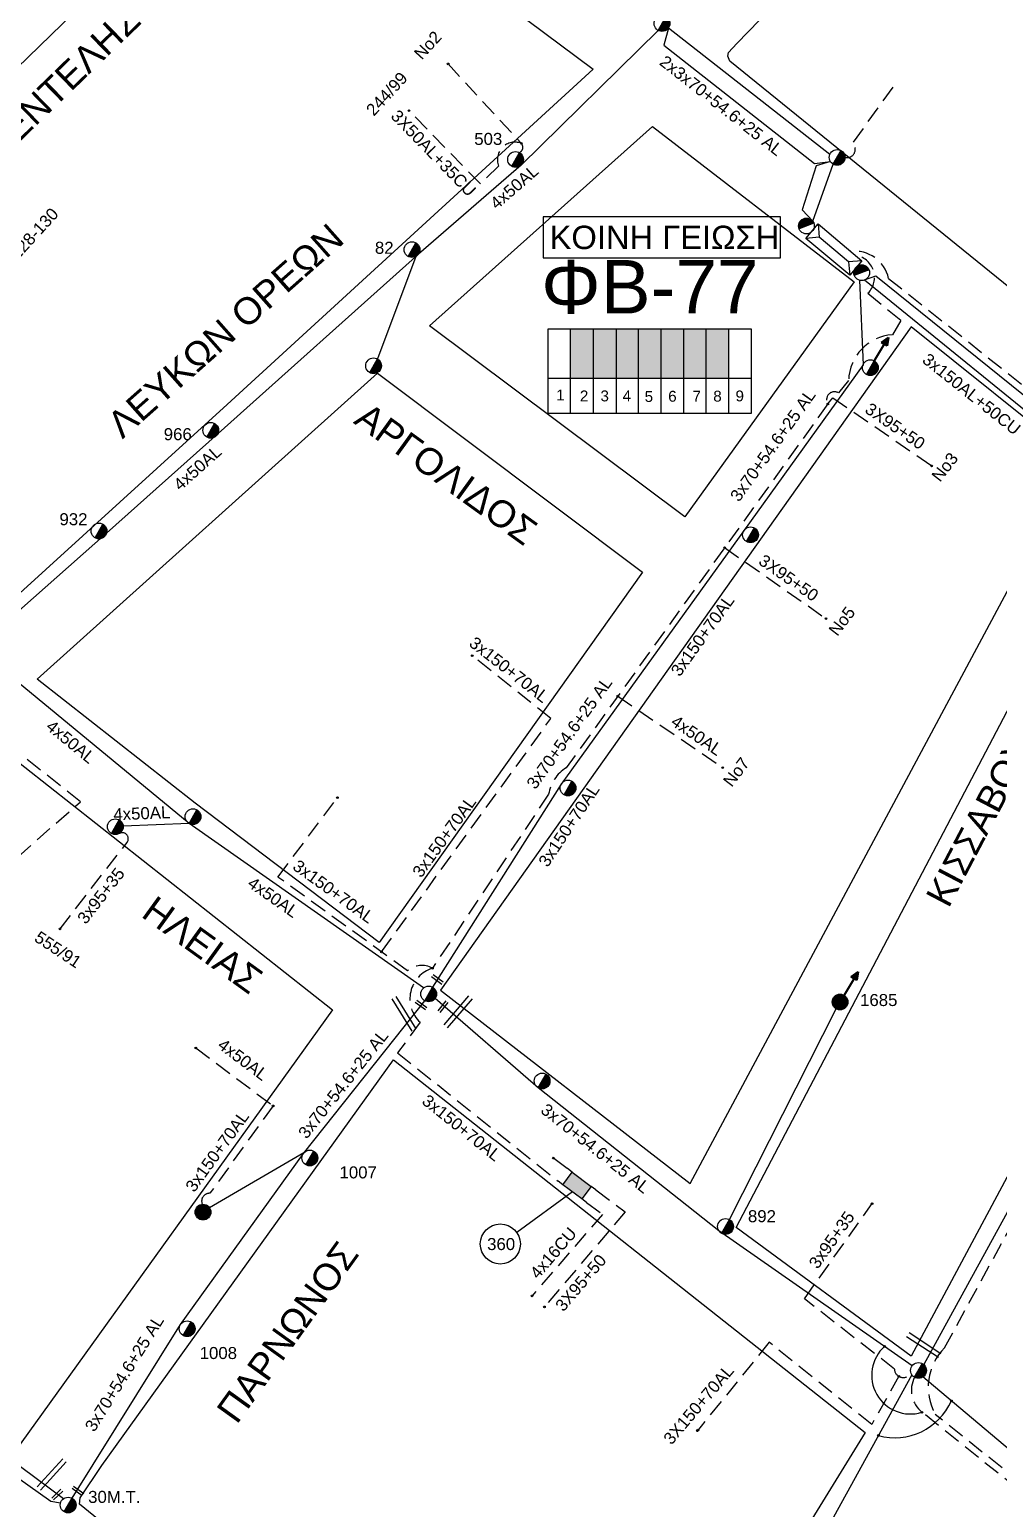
# Model space of a CAD drawing. Header units: millimetres. Extents: x 4998 to 7216, y 1887 to 2914.
# Drawn here: x 6631 to 6775.9, y 2231.3 to 2452.7 of the extents above; entities that cross this region are included whole.
import ezdxf
from ezdxf.enums import TextEntityAlignment as Align

# ---------------------------------------------------------------- set-up
doc = ezdxf.new("R2010")
doc.units = ezdxf.units.MM
doc.linetypes.add('DASHED', pattern=[19.05, 12.7, -6.35])
for name, color, linetype, lineweight in [('3x150+50 XLPE', 7, 'SYN_LINE', 30), ('3x150+70AL', 7, 'DASHED', 30), ('3x150AL+50CU', 7, 'Continuous', 30), ('3x70+54.6+25 AL', 7, 'SYN_LINE', 30), ('3x95+35', 7, 'Continuous', 30), ('3X95+50', 7, 'Continuous', 30), ('4x16CU', 7, 'Continuous', 30), ('4x50', 7, 'Continuous', 30), ('4x50AL', 7, 'Continuous', 30), ('Υπόβαθρο ΔΕΗ', 7, 'Continuous', 30)]:
    doc.layers.add(name, color=color, linetype=linetype, lineweight=lineweight)
for name, color, linetype in [('3X50AL+35CU', 7, 'Continuous'), ('Link Box 4 Διευθύνσεων', 7, 'Continuous'), ('Pillar OTE', 7, 'Continuous'), ('text οδών', 7, 'Continuous'), ('text_kalodion', 7, 'Continuous'), ('Άγνωστα', 7, 'Continuous'), ('ΑΓΝΩΣΤΟ ΕΝΑΕΡΙΟ ΚΑΛΩΔΙΟ', 7, 'Continuous'), ('ΑΓΝΩΣΤΟ ΥΠΟΓΕΙΟ ΚΑΛΩΔΙΟ', 7, 'DASHED'), ('Επίτονοι', 7, 'Continuous'), ('Επιγραφές - Σχήματα', 7, 'Continuous'), ('Καλώδια ΧΤ   3x150AL+50CU', 7, 'DASHED'), ('Καλώδια ΧΤ   3x150AL+50XLPE', 7, 'DASHED'), ('Μηχανική τομή', 7, 'Continuous'), ('Στύλος Ξύλινος', 7, 'Continuous'), ('Στύλος Ξύλινος @ 1', 7, 'Continuous'), ('Στύλος ΦΜ', 7, 'Continuous'), ('Στύλος ΦΜ @ 1', 7, 'Continuous'), ('Συνδέσεις', 7, 'Continuous'), ('Τομή', 7, 'Continuous'), ('Υποσταθμός εναέριος 2 στύλων', 7, 'Continuous'), ('Υποσταθμός πόλεως', 7, 'Continuous')]:
    doc.layers.add(name, color=color, linetype=linetype)
doc.styles.add('arial', font='ARIAL.TTF')
doc.styles.get("Standard").update_dxf_attribs({"font": 'ARIAL.TTF'})
doc.linetypes.add('SYN_LINE', pattern='A,0.5,-0.0001,["/\\/\\/\\/",Standard,S=0.1,R=0,X=0,Y=-0.05],-0.25', length=0.7501)

# ---------------------------------------------------------------- blocks, each defined once
blk = doc.blocks.new('ΥΠΑΡΧΩΝ ΤΣΙΜΕΝΤΕΝΙΟΣ ΣΤΥΛΟΣ')
at = {"layer": 'Στύλος ΦΜ'}
blk.add_hatch(color=7, dxfattribs=at).paths.add_polyline_path([(-1.29, -2.28, 0.574793), (2.62, 0, 0.268822), (1.3, 2.27)])
at = {"layer": 'Στύλος ΦΜ', "color": 7}
blk.add_line((-1.29, -2.28), (1.3, 2.27), dxfattribs=at)
blk.add_circle((0, 0), 2.62, dxfattribs=at)
at = {"layer": 'Στύλος ΦΜ', "flags": 4}
for tag, p in [('ΑΡΙΘΜΟΣ', (-4.68, 8.05)), ('ΤΥΠΟΣ', (-4.91, 3.03))]:
    blk.add_attdef(tag, p, '', height=4, dxfattribs=at)
blk = doc.blocks.new('ΥΠΑΡΧΩΝ ΞΥΛΙΝΟΣ ΣΤΥΛΟΣ')
at = {"layer": 'Στύλος Ξύλινος'}
h = blk.add_hatch(color=7, dxfattribs=at)
h.paths.add_polyline_path([(-2.62, 0, 0.270008), (-1.29, -2.28), (1.3, 2.27, 0.576266)])
h.paths.add_polyline_path([(-1.29, -2.28, 0.574793), (2.62, 0, 0.268822), (1.3, 2.27)])
at = {"layer": 'Στύλος Ξύλινος', "color": 7}
blk.add_line((-1.29, -2.28), (1.3, 2.27), dxfattribs=at)
blk.add_circle((0, 0), 2.62, dxfattribs=at)
at = {"layer": 'Στύλος Ξύλινος', "flags": 4}
for tag, p in [('ΑΡΙΘΜΟΣ', (-4.91, 8.6)), ('ΤΥΠΟΣ', (-4.85, 3.39))]:
    blk.add_attdef(tag, p, '', height=4, dxfattribs=at)
blk = doc.blocks.new('ΥΠΟΣΤΑΘΜΟΣ ΕΝΑΕΡΙΟΣ ΕΠΙ 2 ΣΤΥΛΩΝ')
at = {"layer": 'Υποσταθμός εναέριος 2 στύλων', "linetype": 'Continuous'}
for points in [[(-11.97, -2.11, 0.574793), (-8.45, -0.07, 0.268822), (-9.64, 1.98)], [(9.68, -2.15, 0.574793), (13.19, -0.1, 0.268822), (12.01, 1.95)]]:
    blk.add_hatch(color=256, dxfattribs=at).paths.add_polyline_path(points)
for p, q in [((-11.97, -2.11), (-9.64, 1.98)), ((9.68, -2.15), (12.01, 1.95))]:
    blk.add_line(p, q, dxfattribs=at)
for centre in [(-10.81, -0.07), (10.84, -0.1)]:
    blk.add_circle(centre, 2.36, dxfattribs=at)
at = {"layer": 'Υποσταθμός πόλεως', "linetype": 'Continuous', "ltscale": 40}
blk.add_lwpolyline([(-8.57, 2.82), (8.57, 2.82), (8.57, -2.82), (-8.57, -2.82)], close=True, dxfattribs=at)
for points in [[(-5.75, 0), (-8.57, 2.82)], [(-8.57, -2.82), (-5.75, 0)], [(-5.75, 0), (5.75, 0)], [(5.75, 0), (8.57, 2.82)], [(8.57, -2.82), (5.75, 0)]]:
    blk.add_lwpolyline(points, dxfattribs=at)
at = {"layer": 'Υποσταθμός εναέριος 2 στύλων', "ltscale": 40, "flags": 1}
for tag, p in [('ΜΕΤΑΣΧΗΜΑΤΙΣΜΟΣ', (14.09, 2.51)), ('ΙΣΧΥΣ', (14.07, -0.28)), ('ΑΡΙΘΜΟΣ', (14.19, -3))]:
    blk.add_attdef(tag, p, '', height=1.8, dxfattribs=at)
blk = doc.blocks.new('LINK BOX 4 ΑΝΑΧΩΡΗΣΕΩΝ')
at = {"layer": 'Link Box 4 Διευθύνσεων', "ltscale": 40}
blk.add_hatch(color=256, dxfattribs=at).paths.add_polyline_path([(-3.54, 0), (-3.54, -4.67), (3.54, -4.67), (3.54, 0)])
for p, q in [((-3.54, 0), (-5.33, 0)), ((5.33, 0), (3.54, 0)), ((-3.54, -4.67), (-5.33, -4.67)), ((5.33, -4.67), (3.54, -4.67))]:
    blk.add_line(p, q, dxfattribs=at)
blk.add_lwpolyline([(-3.54, -4.67), (-3.54, 0), (3.54, 0), (3.54, -4.67)], close=True, dxfattribs=at)
blk = doc.blocks.new('ΤΟΜΗ')
at = {"layer": 'Τομή', "ltscale": 40}
for p, q in [((-5.68, 0), (17.06, 0)), ((-5.68, -2.77), (17.06, -2.77))]:
    blk.add_line(p, q, dxfattribs=at)
blk = doc.blocks.new('ΜΗΧΑΝΙΚΗ ΤΟΜΗ')
at = {"layer": 'Μηχανική τομή', "ltscale": 40}
for p, q in [((-1.89, 0.78), (5.68, 0.78)), ((-1.89, -0.78), (5.68, -0.78))]:
    blk.add_line(p, q, dxfattribs=at)
blk = doc.blocks.new('ΕΠΙΤΟΝΟΣ')
at = {"layer": 'Επίτονοι', "lineweight": 40, "ltscale": 40}
blk.add_hatch(color=256, dxfattribs=at).paths.add_polyline_path([(-1.13, 6.47), (0, 9.1), (1.13, 6.47)])
for p, q in [((-1.13, 6.47), (0, 9.1)), ((1.13, 6.47), (-1.13, 6.47)), ((-1.13, 6.47), (0, 6.47)), ((0, 9.1), (1.13, 6.47)), ((0, 6.47), (0, 0))]:
    blk.add_line(p, q, dxfattribs=at)
blk = doc.blocks.new('_ΣΥΝΔΕΣΗ')
at = {"layer": 'Συνδέσεις', "linetype": 'SYN_LINE', "ltscale": 40}
blk.add_hatch(color=256, dxfattribs=at).paths.add_polyline_path([(0.5, -0.01, 1), (-0.5, -0.01, 1)])
at = {"layer": 'Συνδέσεις'}
blk.add_circle((0, -0.01), 0.5, dxfattribs=at)

msp = doc.modelspace()

# ---------------------------------------------------------------- hatches: boundary and pattern name
at = {"layer": 'Καλώδια ΧΤ   3x150AL+50CU', "linetype": 'DASHED', "lineweight": -3, "ltscale": 0.2}
h = msp.add_hatch(color=5, dxfattribs=at)
h.dxf.hatch_style = 1
h.paths.add_polyline_path([(6715.38, 2407.85), (6711.94, 2407.85), (6711.94, 2400.49), (6715.38, 2400.49)])
h = msp.add_hatch(color=6, dxfattribs=at)
h.dxf.hatch_style = 1
h.paths.add_polyline_path([(6715.38, 2400.49), (6718.82, 2400.49), (6718.82, 2407.85), (6715.38, 2407.85)])
h = msp.add_hatch(color=85, dxfattribs=at)
h.dxf.hatch_style = 1
h.paths.add_polyline_path([(6722.11, 2407.85), (6718.82, 2407.85), (6718.82, 2400.49), (6722.11, 2400.48)])
h = msp.add_hatch(color=1, dxfattribs=at)
h.dxf.hatch_style = 1
h.paths.add_polyline_path([(6722.11, 2400.48), (6725.5, 2400.48), (6725.5, 2407.85), (6722.11, 2407.85)])
h = msp.add_hatch(color=173, dxfattribs=at)
h.dxf.hatch_style = 1
h.paths.add_polyline_path([(6725.5, 2400.48), (6728.9, 2400.48), (6728.9, 2407.85), (6725.5, 2407.85)])
at = {"layer": 'Καλώδια ΧΤ   3x150AL+50XLPE', "linetype": 'DASHED', "lineweight": -3, "ltscale": 0.2}
h = msp.add_hatch(color=2, dxfattribs=at)
h.dxf.hatch_style = 1
h.paths.add_polyline_path([(6732.23, 2407.85), (6728.9, 2407.85), (6728.9, 2400.48), (6732.23, 2400.47)])
h = msp.add_hatch(color=62, dxfattribs=at)
h.dxf.hatch_style = 1
h.paths.add_polyline_path([(6732.23, 2400.47), (6735.62, 2400.47), (6735.62, 2407.85), (6732.23, 2407.85)])

# ---------------------------------------------------------------- linework, layer by layer
at = {"layer": '3x150+50 XLPE', "color": 62, "linetype": 'DASHED', "lineweight": -3, "ltscale": 0.2}
msp.add_lwpolyline([(6861.73, 2178.37, 0.544384), (6855.28, 2177.14), (6836, 2189.74), (6766.49, 2245.38, -0.333181), (6767.89, 2255.34), (6784.16, 2285.16, 0.495779), (6783.26, 2287.19)], format="xyb", dxfattribs=at)
at = {"layer": '3x150+50 XLPE', "color": 2, "linetype": 'DASHED', "lineweight": -3, "ltscale": 0.2}
msp.add_lwpolyline([(6858.72, 2176.02, -0.475461), (6856, 2175.48), (6835.41, 2188.93), (6764.51, 2245.69, -0.358511), (6763.41, 2250.92, -2.669737)], format="xyb", dxfattribs=at)
at = {"layer": '3x150+70AL', "color": 85, "linetype": 'DASHED', "lineweight": -3, "ltscale": 0.2}
for points in [[(6754.53, 2418.89, -0.614641), (6756.44, 2413.2), (6761.37, 2409.11), (6760.1, 2406.99, 0.386972), (6753.54, 2400.16), (6752.01, 2398.29, 0.791638), (6750.44, 2396.62, -0.254798)], [(6750.44, 2396.62), (6711.31, 2342.15, 0.227117), (6708.67, 2338.21), (6691.29, 2312.16, 0.5758), (6689.44, 2304.07), (6686.07, 2299.49), (6710.07, 2280.29)], [(6691.29, 2312.16, 0.322155), (6687.57, 2311.78), (6668.17, 2325.81), (6677.07, 2337.69)]]:
    msp.add_lwpolyline(points, format="xyb", dxfattribs=at)
msp.add_lwpolyline([(6683.66, 2314.61), (6709, 2349.54), (6697.23, 2358.94)], dxfattribs=at)
at = {"layer": '3x150+70AL', "color": 151, "linetype": 'DASHED', "lineweight": -3, "ltscale": 0.2}
msp.add_lwpolyline([(6667.45, 2291.55), (6657.99, 2278.47, 0.546737), (6656.85, 2276.83)], format="xyb", dxfattribs=at)
at = {"layer": '3x150+70AL', "color": 62, "linetype": 'DASHED', "lineweight": -3, "ltscale": 0.2}
msp.add_lwpolyline([(6761.06, 2251.07), (6756.99, 2243.86), (6741.66, 2256.16), (6730.91, 2242.92)], dxfattribs=at)
at = {"layer": '3x150AL+50CU', "color": 1, "linetype": 'DASHED', "lineweight": -3, "ltscale": 0.2}
msp.add_lwpolyline([(6753.82, 2419.49, -0.379207), (6759.53, 2415.42), (6787.15, 2393.42, 0.442867), (6788.91, 2390.09, 83.479327)], format="xyb", dxfattribs=at)
at = {"layer": '3x150AL+50CU', "color": 133, "linetype": 'DASHED', "lineweight": -3, "ltscale": 0.2}
msp.add_lwpolyline([(6711.46, 2282.16), (6709.36, 2283.73)], dxfattribs=at)
at = {"layer": '3X50AL+35CU', "color": 62, "linetype": 'DASHED', "lineweight": -3, "ltscale": 0.2}
msp.add_lwpolyline([(6704.58, 2435.64, 0.648809), (6701.17, 2432.24), (6698.45, 2429.57), (6687.78, 2440.53)], format="xyb", dxfattribs=at)
at = {"layer": '3x70+54.6+25 AL', "color": 5, "linetype": 'SYN_LINE', "lineweight": -3, "ltscale": 20}
msp.add_lwpolyline([(6726.59, 2452.9), (6725.9, 2450.33), (6748.45, 2432.64), (6750.83, 2432.91)], dxfattribs=at)
at = {"layer": '3x70+54.6+25 AL', "color": 62, "linetype": 'SYN_LINE', "lineweight": -3, "ltscale": 20}
for points in [[(6750.73, 2433.96), (6726.59, 2452.9)], [(6802.06, 2323.92), (6783.84, 2287.62), (6764.77, 2252.82)]]:
    msp.add_lwpolyline(points, dxfattribs=at)
at = {"layer": '3x70+54.6+25 AL', "color": 5, "linetype": 'SYN_LINE', "lineweight": -3, "ltscale": 8}
msp.add_lwpolyline([(6750.83, 2432.91), (6748.7, 2432.27), (6746.6, 2425.7), (6748.17, 2423.97)], dxfattribs=at)
at = {"layer": '3x70+54.6+25 AL', "color": 62, "linetype": 'SYN_LINE', "lineweight": -3, "ltscale": 10}
msp.add_lwpolyline([(6748.17, 2423.97), (6751.25, 2432.51)], dxfattribs=at)
at = {"layer": '3x70+54.6+25 AL', "color": 2, "linetype": 'SYN_LINE', "lineweight": -3, "ltscale": 20}
for points in [[(6755.92, 2415.18), (6757.61, 2415.82), (6787.92, 2391.35), (6788.91, 2390.09)], [(6763.05, 2252.66), (6734.14, 2272.86), (6707.11, 2294.26), (6691.69, 2307.65)], [(6612.68, 2250.18), (6636.11, 2232.76)]]:
    msp.add_lwpolyline(points, dxfattribs=at)
at = {"layer": '3x70+54.6+25 AL', "color": 6, "linetype": 'SYN_LINE', "lineweight": -3, "ltscale": 20}
for points in [[(6755.92, 2415.18), (6788.07, 2389.08)], [(6763, 2251.31), (6747.99, 2223.99), (6729.48, 2194.47), (6712.69, 2170.69)]]:
    msp.add_lwpolyline(points, dxfattribs=at)
at = {"layer": '3x70+54.6+25 AL', "color": 173, "linetype": 'SYN_LINE', "lineweight": -3, "ltscale": 20}
msp.add_lwpolyline([(6755.18, 2415.14), (6755.7, 2402.49), (6737.83, 2377.6), (6710.54, 2339.72), (6691.3, 2309.34)], dxfattribs=at)
at = {"layer": '3x70+54.6+25 AL', "color": 151, "linetype": 'SYN_LINE', "lineweight": -3, "ltscale": 20}
for points in [[(6637.37, 2232.82), (6653.61, 2258.85), (6671.98, 2284.44), (6690.14, 2307.29)], [(6550.76, 2295.81), (6558.59, 2289.27), (6559.4, 2287.58), (6580.46, 2271.77), (6582.45, 2270.48), (6584.01, 2268.89), (6609.07, 2250.65), (6610.95, 2249.4), (6612.32, 2247.91), (6634.2, 2232.38), (6635.65, 2232.11)], [(6672.06, 2284.53), (6657.95, 2276.28)]]:
    msp.add_lwpolyline(points, dxfattribs=at)
at = {"layer": '3x95+35', "color": 173, "linetype": 'DASHED', "lineweight": -3, "ltscale": 0.2}
msp.add_lwpolyline([(6635.58, 2318.05), (6645.6, 2331, 0.803751), (6644.48, 2332.34, 0.829528)], format="xyb", dxfattribs=at)
at = {"layer": '3x95+35', "color": 62, "linetype": 'DASHED', "lineweight": -3, "ltscale": 0.2}
msp.add_lwpolyline([(6762.87, 2251.58, -0.760795), (6760.39, 2252.16), (6746.94, 2262.67), (6757.06, 2276.92)], format="xyb", dxfattribs=at)
at = {"layer": '3X95+50', "color": 85, "linetype": 'DASHED', "lineweight": -3, "ltscale": 0.2}
for points in [[(6750.44, 2396.62), (6751.19, 2397.56), (6765.96, 2387.35)], [(6734.99, 2375.12), (6750.15, 2364.51)]]:
    msp.add_lwpolyline(points, dxfattribs=at)
at = {"layer": '3X95+50', "color": 133, "linetype": 'DASHED', "lineweight": -3, "ltscale": 0.2}
msp.add_lwpolyline([(6715.73, 2278.97), (6720.12, 2275.69), (6708.04, 2261.47)], dxfattribs=at)
at = {"layer": '4x16CU', "color": 133, "linetype": 'DASHED', "lineweight": -3, "ltscale": 0.2}
msp.add_lwpolyline([(6714.34, 2277.1), (6716.72, 2275.31), (6706.18, 2263.12)], dxfattribs=at)
at = {"layer": '4x50', "color": 2, "linetype": 'Continuous', "lineweight": -3, "ltscale": 0.2}
msp.add_lwpolyline([(6735.71, 2274.53), (6751.68, 2306.09)], dxfattribs=at)
at = {"layer": '4x50AL', "color": 62, "linetype": 'Continuous', "lineweight": -3, "ltscale": 0.2}
for points in [[(6725.04, 2452.54), (6704.55, 2432.39), (6689.18, 2419.04), (6659.21, 2392.22), (6642.54, 2377.3), (6624.12, 2361.02)], [(6688.8, 2418.7), (6683.07, 2403.36)]]:
    msp.add_lwpolyline(points, dxfattribs=at)
at = {"layer": '4x50AL', "color": 173, "linetype": 'Continuous', "lineweight": -3, "ltscale": 0.2}
for points in [[(6689.95, 2309.21), (6654.89, 2333.83), (6623.56, 2359.61)], [(6654.89, 2333.83), (6645.03, 2333.44)]]:
    msp.add_lwpolyline(points, dxfattribs=at)
at = {"layer": '4x50AL', "color": 85, "linetype": 'DASHED', "lineweight": -3, "ltscale": 0.2}
msp.add_lwpolyline([(6719.03, 2352.89), (6734.71, 2342.18)], dxfattribs=at)
at = {"layer": '4x50AL', "color": 151, "linetype": 'DASHED', "lineweight": -3, "ltscale": 0.2}
msp.add_lwpolyline([(6655.88, 2300.23), (6667.45, 2291.55)], dxfattribs=at)
at = {"layer": 'Pillar OTE', "lineweight": -3, "ltscale": 40}
for points in [[(6708.61, 2395.21), (6708.61, 2407.85), (6738.94, 2407.85), (6738.94, 2395.18), (6708.61, 2395.21)], [(6711.94, 2395.21), (6711.94, 2407.85)], [(6715.38, 2395.21), (6715.38, 2407.85)], [(6718.81, 2395.2), (6718.82, 2407.85)], [(6722.11, 2395.2), (6722.11, 2407.85)], [(6725.5, 2395.2), (6725.5, 2407.85)], [(6728.89, 2395.19), (6728.9, 2407.85)], [(6732.23, 2395.19), (6732.23, 2407.85)], [(6735.62, 2395.19), (6735.62, 2407.85)], [(6708.61, 2400.5), (6738.94, 2400.47)]]:
    msp.add_lwpolyline(points, dxfattribs=at)
at = {"layer": 'ΑΓΝΩΣΤΟ ΕΝΑΕΡΙΟ ΚΑΛΩΔΙΟ', "color": 6, "linetype": 'Continuous', "lineweight": -3, "ltscale": 0.2}
msp.add_lwpolyline([(6859.8, 2175.15), (6839.83, 2190.34), (6814.82, 2210.54), (6788.03, 2231.26), (6764.66, 2250.98)], dxfattribs=at)
at = {"layer": 'ΑΓΝΩΣΤΟ ΥΠΟΓΕΙΟ ΚΑΛΩΔΙΟ', "color": 62, "linetype": 'DASHED', "lineweight": -3, "ltscale": 0.2}
for points in [[(6693.63, 2447.52), (6704.58, 2435.64, -0.508301), (6704.3, 2434.25, -0.283373)], [(6760.15, 2444.04), (6754.11, 2435.65, -0.789956), (6753.01, 2433.53, 2.915366)]]:
    msp.add_lwpolyline(points, format="xyb", dxfattribs=at)
at = {"layer": 'ΑΓΝΩΣΤΟ ΥΠΟΓΕΙΟ ΚΑΛΩΔΙΟ', "color": 1, "linetype": 'DASHED', "lineweight": -3, "ltscale": 0.2}
msp.add_lwpolyline([(6626.45, 2326.33), (6638.62, 2337.08), (6614.04, 2356.67), (6620.72, 2362.76, -0.472887), (6622.7, 2361.79, -1.141884)], format="xyb", dxfattribs=at)
at = {"layer": 'Επιγραφές - Σχήματα', "color": 190, "lineweight": -3}
msp.add_lwpolyline([(6707.85, 2418.48), (6743.37, 2418.48), (6743.37, 2424.65), (6707.85, 2424.65)], close=True, dxfattribs=at)
at = {"layer": 'Υπόβαθρο ΔΕΗ', "color": 7, "lineweight": -3}
for points in [[(6792.7, 2401.76), (6735.75, 2447.96), (6735.45, 2448.7), (6735.57, 2449.24), (6736.84, 2450.56), (6820.01, 2536.28), (6846.81, 2512.34), (6794.91, 2404.71), (6794.15, 2403.09), (6793.87, 2402.36), (6793.76, 2402.06), (6793.68, 2401.88), (6793.45, 2401.74), (6793.04, 2401.67), (6792.84, 2401.71)], [(6584.9, 2403.99), (6666.46, 2483.22), (6715.32, 2446.74), (6660.58, 2396.56), (6622.87, 2362.28), (6609.09, 2373.08), (6602.94, 2377.92)], [(6724.21, 2438.16), (6754.36, 2414.9), (6729.03, 2379.72), (6690.83, 2408.33)], [(6729.85, 2279.91), (6787.78, 2388.22), (6762.88, 2408.18), (6692.49, 2308.86)], [(6683.08, 2401.25), (6722.71, 2371.44), (6683.32, 2315.99), (6655.77, 2336.89), (6632.15, 2355.44)], [(6819.86, 2360.52), (6762.91, 2254.09), (6736.71, 2273.34), (6794.04, 2382.68)], [(6623.17, 2347.85), (6676.32, 2305.91), (6628.71, 2239.67), (6560.4, 2291.69), (6585.18, 2317.02), (6619.76, 2345.01)], [(6756.04, 2242.67), (6712.37, 2171.7), (6638.48, 2231.91), (6638.57, 2232.9), (6641.84, 2237.7), (6685.46, 2298.43)]]:
    msp.add_lwpolyline(points, close=True, dxfattribs=at)
at = {"layer": 'Υπόβαθρο ΔΕΗ', "lineweight": -3}
msp.add_lwpolyline([(6712.24, 2278.67), (6703.89, 2272.61)], dxfattribs=at)
msp.add_circle((6701.44, 2270.88), 3, dxfattribs=at)
for centre, radius, start, end in [((6762.79, 2251.23), 5.8, 131.8449, 287.1647), ((6760.45, 2251.14), 9.26, 254.6656, 336.1179)]:
    msp.add_arc(centre, radius, start, end, dxfattribs=at)

# ---------------------------------------------------------------- block references
at = {"layer": 'Link Box 4 Διευθύνσεων', "lineweight": -3, "xscale": 0.5, "yscale": 0.5, "zscale": 0.5, "rotation": 323.22912032212}
msp.add_blockref('LINK BOX 4 ΑΝΑΧΩΡΗΣΕΩΝ', (6713.6, 2280.56), dxfattribs=at)
at = {"layer": 'Επίτονοι', "lineweight": -3, "xscale": 0.449999999999818, "yscale": 0.449999999999818, "zscale": 0.449999999999818, "rotation": 328.9271657438377}
for p in [(6757.38, 2403.08), (6752.85, 2308.13)]:
    msp.add_blockref('ΕΠΙΤΟΝΟΣ', p, dxfattribs=at)
at = {"layer": 'Μηχανική τομή', "lineweight": -3}
for p, xscale, yscale, zscale, rotation in [((6691.65, 2310.8), 0.2499999999999676, 0.2499999999999676, 0.2499999999999676, 323.3474730402167), ((6689.21, 2306.96), 0.2499999999999676, 0.2499999999999676, 0.2499999999999676, 323.3474730402167), ((6693.13, 2306.78), 0.2499999999999676, 0.2499999999999676, 0.2499999999999676, 232.1531689409826), ((6635.5, 2233.7), 0.2499999999999677, 0.2499999999999677, 0.2499999999999677, 224.4586911181066), ((6637.87, 2234.21), 0.2499999999999676, 0.2499999999999676, 0.2499999999999676, 323.3474730402167)]:
    msp.add_blockref('ΜΗΧΑΝΙΚΗ ΤΟΜΗ', p, dxfattribs=dict(at, xscale=xscale, yscale=yscale, zscale=zscale, rotation=rotation))
at = {"layer": 'Στύλος Ξύλινος @ 1', "lineweight": -3, "ltscale": 40}
ref = msp.add_blockref('ΥΠΑΡΧΩΝ ΞΥΛΙΝΟΣ ΣΤΥΛΟΣ', (6752.26, 2307.11), dxfattribs=dict(at, xscale=0.449999999999816, yscale=0.449999999999816, zscale=0.449999999999816))
ref.add_attrib('ΤΥΠΟΣ', '1685', (6755.25, 2306.5), dxfattribs={"layer": 'Στύλος Ξύλινος', "height": 1.8, "flags": 4})
at = {"layer": 'Στύλος Ξύλινος @ 1', "lineweight": -3, "ltscale": 40, "xscale": 0.449999999999816, "yscale": 0.449999999999816, "zscale": 0.449999999999816}
msp.add_blockref('ΥΠΑΡΧΩΝ ΞΥΛΙΝΟΣ ΣΤΥΛΟΣ', (6656.96, 2275.65), dxfattribs=at)
at = {"layer": 'Στύλος ΦΜ @ 1', "lineweight": -3, "ltscale": 40}
ref = msp.add_blockref('ΥΠΑΡΧΩΝ ΤΣΙΜΕΝΤΕΝΙΟΣ ΣΤΥΛΟΣ', (6725.62, 2453.57), dxfattribs=dict(at, xscale=0.4499999999998033, yscale=0.4499999999998033, zscale=0.4499999999998033))
ref.add_attrib('ΤΥΠΟΣ', '722', (6723.16, 2458.07), dxfattribs={"layer": 'Στύλος ΦΜ', "height": 1.8, "rotation": 360, "flags": 4})
ref = msp.add_blockref('ΥΠΑΡΧΩΝ ΤΣΙΜΕΝΤΕΝΙΟΣ ΣΤΥΛΟΣ', (6703.72, 2433.23), dxfattribs=dict(at, xscale=0.4499999999998033, yscale=0.4499999999998033, zscale=0.4499999999998033))
ref.add_attrib('ΤΥΠΟΣ', '503', (6697.54, 2435.4), dxfattribs={"layer": 'Στύλος ΦΜ', "height": 1.8, "rotation": 360, "flags": 4})
for p, xscale, yscale, zscale in [((6751.83, 2433.53), 0.4499999999997739, 0.4499999999997739, 0.4499999999997739), ((6682.48, 2402.34), 0.4499999999998033, 0.4499999999998033, 0.4499999999998033), ((6756.79, 2402.06), 0.4499999999998375, 0.4499999999998375, 0.4499999999998375), ((6738.87, 2377.04), 0.4499999999998375, 0.4499999999998375, 0.4499999999998375), ((6711.56, 2339.13), 0.4499999999998375, 0.4499999999998375, 0.4499999999998375), ((6655.47, 2334.85), 0.4499999999998375, 0.4499999999998375, 0.4499999999998375), ((6643.85, 2333.34), 0.4499999999998375, 0.4499999999998375, 0.4499999999998375), ((6690.72, 2308.31), 0.4499999999998375, 0.4499999999998375, 0.4499999999998375), ((6707.69, 2295.28), 0.4499999999998375, 0.4499999999998375, 0.4499999999998375), ((6763.99, 2251.95), 0.4499999999998375, 0.4499999999998375, 0.4499999999998375)]:
    msp.add_blockref('ΥΠΑΡΧΩΝ ΤΣΙΜΕΝΤΕΝΙΟΣ ΣΤΥΛΟΣ', p, dxfattribs=dict(at, xscale=xscale, yscale=yscale, zscale=zscale))
ref = msp.add_blockref('ΥΠΑΡΧΩΝ ΤΣΙΜΕΝΤΕΝΙΟΣ ΣΤΥΛΟΣ', (6688.22, 2419.73), dxfattribs=dict(at, xscale=0.4499999999998033, yscale=0.4499999999998033, zscale=0.4499999999998033))
ref.add_attrib('ΤΥΠΟΣ', '82', (6682.68, 2419.1), dxfattribs={"layer": 'Στύλος ΦΜ', "height": 1.8, "rotation": 360, "flags": 4})
ref = msp.add_blockref('ΥΠΑΡΧΩΝ ΤΣΙΜΕΝΤΕΝΙΟΣ ΣΤΥΛΟΣ', (6658.12, 2392.67), dxfattribs=dict(at, xscale=0.4499999999998033, yscale=0.4499999999998033, zscale=0.4499999999998033))
ref.add_attrib('ΤΥΠΟΣ', '966', (6651.09, 2391.2), dxfattribs={"layer": 'Στύλος ΦΜ', "height": 1.8, "rotation": 360, "flags": 4})
ref = msp.add_blockref('ΥΠΑΡΧΩΝ ΤΣΙΜΕΝΤΕΝΙΟΣ ΣΤΥΛΟΣ', (6641.4, 2377.6), dxfattribs=dict(at, xscale=0.4499999999998033, yscale=0.4499999999998033, zscale=0.4499999999998033))
ref.add_attrib('ΤΥΠΟΣ', '932', (6635.49, 2378.47), dxfattribs={"layer": 'Στύλος ΦΜ', "height": 1.8, "rotation": 360, "flags": 4})
ref = msp.add_blockref('ΥΠΑΡΧΩΝ ΤΣΙΜΕΝΤΕΝΙΟΣ ΣΤΥΛΟΣ', (6672.94, 2283.75), dxfattribs=dict(at, xscale=0.4499999999998375, yscale=0.4499999999998375, zscale=0.4499999999998375))
ref.add_attrib('ΤΥΠΟΣ', '1007', (6677.38, 2280.7), dxfattribs={"layer": 'Στύλος ΦΜ', "height": 1.8, "flags": 4})
ref = msp.add_blockref('ΥΠΑΡΧΩΝ ΤΣΙΜΕΝΤΕΝΙΟΣ ΣΤΥΛΟΣ', (6735.13, 2273.5), dxfattribs=dict(at, xscale=0.4499999999997229, yscale=0.4499999999997229, zscale=0.4499999999997229))
ref.add_attrib('ΤΥΠΟΣ', '892', (6738.48, 2274.14), dxfattribs={"layer": 'Στύλος ΦΜ', "height": 1.8, "flags": 4})
ref = msp.add_blockref('ΥΠΑΡΧΩΝ ΤΣΙΜΕΝΤΕΝΙΟΣ ΣΤΥΛΟΣ', (6654.59, 2258.19), dxfattribs=dict(at, xscale=0.4499999999998375, yscale=0.4499999999998375, zscale=0.4499999999998375))
ref.add_attrib('ΤΥΠΟΣ', '1008', (6656.46, 2253.66), dxfattribs={"layer": 'Στύλος ΦΜ', "height": 1.8, "flags": 4})
ref = msp.add_blockref('ΥΠΑΡΧΩΝ ΤΣΙΜΕΝΤΕΝΙΟΣ ΣΤΥΛΟΣ', (6636.79, 2231.8), dxfattribs=dict(at, xscale=0.4499999999998375, yscale=0.4499999999998375, zscale=0.4499999999998375))
ref.add_attrib('ΤΥΠΟΣ', '30M.T.', (6639.78, 2232.12), dxfattribs={"layer": 'Στύλος ΦΜ', "height": 1.8, "flags": 4})
at = {"layer": 'Συνδέσεις', "lineweight": -3, "xscale": 0.25, "yscale": 0.25, "zscale": 0.25}
for p in [(6693.63, 2447.53), (6687.78, 2440.53), (6704.58, 2435.65), (6750.44, 2396.62), (6765.96, 2387.36), (6734.99, 2375.12), (6750.15, 2364.51), (6697.23, 2358.94), (6719.03, 2352.89), (6734.71, 2342.19), (6677.07, 2337.7), (6635.58, 2318.05), (6683.66, 2314.61), (6691.29, 2312.16), (6655.88, 2300.23), (6667.45, 2291.55), (6709.36, 2283.74), (6757.06, 2276.92), (6706.18, 2263.12), (6708.04, 2261.47), (6758.93, 2255.55), (6761.06, 2251.07), (6768.92, 2247.4), (6764.51, 2245.69), (6730.92, 2242.92), (6730.99, 2243.02), (6758, 2242.22)]:
    msp.add_blockref('_ΣΥΝΔΕΣΗ', p, dxfattribs=at)
at = {"layer": 'Τομή', "lineweight": -3, "xscale": 0.2499999999999995, "yscale": 0.2499999999999995, "zscale": 0.2499999999999995}
for p, rotation in [((6686.55, 2306.71), 301.6812304536383), ((6693.95, 2304.78), 49.20417407747226), ((6765.78, 2254.65), 146.9562458377558), ((6635.53, 2237.2), 227.8240082002596)]:
    msp.add_blockref('ΤΟΜΗ', p, dxfattribs=dict(at, rotation=rotation))
at = {"layer": 'Υποσταθμός εναέριος 2 στύλων', "lineweight": -3, "xscale": 0.5000000000000655, "yscale": 0.5000000000000655, "zscale": 0.5000000000000655, "rotation": 139.8980278594384}
msp.add_blockref('ΥΠΟΣΤΑΘΜΟΣ ΕΝΑΕΡΙΟΣ ΕΠΙ 2 ΣΤΥΛΩΝ', (6751.34, 2419.73), dxfattribs=at)

# ---------------------------------------------------------------- texts
at = {"lineweight": -3, "ltscale": 30, "char_height": 1.63, "width": 11.2573, "attachment_point": 1}
for s, insert in [('1', (6709.8, 2398.78)), ('2', (6713.34, 2398.64)), ('3', (6716.42, 2398.64)), ('4', (6719.73, 2398.64)), ('5', (6723.03, 2398.56)), ('6', (6726.55, 2398.59)), ('7', (6730.18, 2398.59)), ('8', (6733.29, 2398.61)), ('9', (6736.62, 2398.64))]:
    msp.add_mtext(s, dxfattribs=dict(at, insert=insert))
at = {"layer": 'text οδών', "lineweight": -3}
msp.add_text('ΠΕΝΤΕΛΗΣ', height=4, rotation=44.1691, dxfattribs=at).set_placement((6635.7, 2444.62), align=Align.MIDDLE_CENTER)
at = {"layer": 'text οδών', "lineweight": -3, "ltscale": 40, "char_height": 2, "attachment_point": 1}
for s, insert, width, rotation in [('{\\H2x;ΛEYKΩN OPEΩN\\fMS Shell Dlg|b0|i0|c0|p0;\\H0.35416x;\\P} ', (6642.25, 2394.29), 77.268, 41.5396), ('{\\H2x;APΓOΛIΔOΣ\\fMS Shell Dlg|b0|i0|c0|p0;\\H0.35416x;\\P} ', (6681.68, 2397.07), 13.6816, 324.1463), ('{\\H2x;KIΣΣABOY\\P} ', (6764.94, 2322.87), 13.6816, 62.3102), ('{\\H2x;ΗΛΕΙΑΣ\\fMS Shell Dlg|b0|i0|c0|p0;\\H0.35416x;\\P} ', (6649.88, 2323.21), 13.6816, 324.1463), ('{\\H2x;ΠAPNΩNOΣ\\fMS Shell Dlg|b0|i0|c0|p0;\\H0.35416x;\\P} ', (6658.77, 2246.09), 13.6816, 54.2584)]:
    msp.add_mtext(s, dxfattribs=dict(at, insert=insert, width=width, rotation=rotation))
at = {"layer": 'text_kalodion', "linetype": 'Continuous', "lineweight": -3, "ltscale": 0.2}
for s, rotation, p in [('2x3x70+54.6+25 AL', 321.882, (6734.5, 2441.29)), ('3X50AL+35CU', 314.2428, (6691.45, 2434.18)), ('4x50AL', 40.9881, (6703.52, 2429.12)), ('3x150AL+50CU', 321.4631, (6771.94, 2398.11)), ('3x70+54.6+25 AL', 54.3394, (6742.2, 2390.44)), ('3X95+50', 325.358, (6760.51, 2393.31)), ('4x50AL', 41.8262, (6656.13, 2387.05)), ('3X95+50', 325.025, (6744.58, 2370.6)), ('3x150+70AL', 54.3054, (6731.69, 2361.98)), ('3x150+70AL', 321.9127, (6702.76, 2356.85)), ('3x70+54.6+25 AL', 54.2187, (6711.76, 2347.39)), ('4x50AL', 320.5529, (6637.19, 2346.06)), ('4x50AL', 325.6698, (6730.83, 2347.01)), ('3x150+70AL', 56.2848, (6711.7, 2333.56)), ('4x50AL', 2.2763, (6647.81, 2335.35)), ('3x150+70AL', 54.0318, (6693.04, 2331.85)), ('3x95+35', 52.2638, (6641.69, 2323.01)), ('3x150+70AL', 324.1345, (6676.5, 2323.65)), ('4x50AL', 324.9158, (6667.47, 2322.79)), ('3x70+54.6+25 AL', 51.5377, (6677.93, 2294.82)), ('4x50AL', 323.0984, (6662.95, 2298.49)), ('3x150+70AL', 321.3333, (6695.66, 2288.27)), ('3x70+54.6+25 AL', 321.6399, (6715.67, 2285.19)), ('3x150+70AL', 54.13, (6659.08, 2284.77)), ('3x95+35', 54.6277, (6751, 2271.5)), ('4x16CU', 49.1618, (6709.36, 2269.54)), ('3X95+50', 49.6376, (6713.47, 2265.08)), ('3x70+54.6+25 AL', 58.0489, (6645.19, 2251.52)), ('3X150+70AL', 49.6376, (6731.09, 2246.85))]:
    msp.add_text(s, height=1.8, rotation=rotation, dxfattribs=at).set_placement(p, align=Align.MIDDLE_CENTER)
at = {"layer": 'Άγνωστα', "color": 7, "lineweight": -3, "char_height": 1.8, "attachment_point": 1}
for s, insert, width, rotation in [('No2', (6688.36, 2449.24), 4.55191440096314e-14, 47.5644), ('244/99', (6681.19, 2440.82), 4.55191440096314e-14, 47.5644), ('No128-130', (6625.77, 2416.98), 4.55191440096314e-14, 47.5644), ('No3', (6765.8, 2385.92), 4.55191440096314e-14, 52.1339), ('No5', (6750.42, 2362.84), 4.551914400963139e-14, 52.523), ('No7', (6734.62, 2340.25), 4.551914400963139e-14, 52.523), ('555/91', (6632.57, 2317.83), 4.551914400963139e-14, 326.4691)]:
    msp.add_mtext(s, dxfattribs=dict(at, insert=insert, width=width, rotation=rotation))
at = {"layer": 'Άγνωστα', "color": 7, "lineweight": -3, "insert": (6699.46, 2271.77), "char_height": 1.8, "width": 4.551914400963142e-14, "attachment_point": 1}
msp.add_mtext('360', dxfattribs=at)
at = {"layer": 'Επιγραφές - Σχήματα', "color": 190, "lineweight": -3, "insert": (6708.81, 2423.31), "char_height": 3.5, "width": 35.1311, "attachment_point": 1}
msp.add_mtext('KOINH ΓΕΙΩΣΗ', dxfattribs=at)
at = {"layer": 'Επιγραφές - Σχήματα', "lineweight": -3, "insert": (6707.54, 2418.17), "char_height": 8, "width": 15.5504, "attachment_point": 1, "style": 'arial'}
msp.add_mtext('ΦB-77', dxfattribs=at)

doc.saveas('drawing.dxf')
